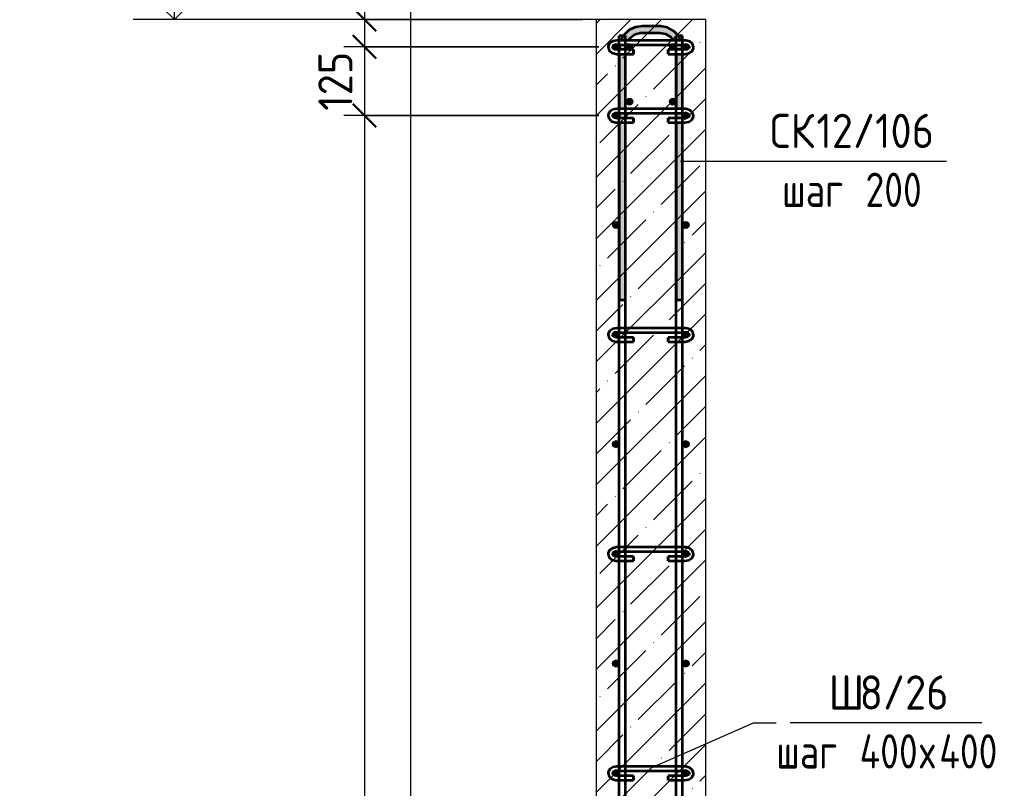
# Model space of a CAD drawing. Header units: millimetres. Extents: x -420 to 46222, y -4716 to 36443.
# Drawn here: x 38742 to 40523, y 12 to 1415 of the extents above; entities that cross this region are included whole.
import ezdxf

# ---------------------------------------------------------------- set-up
doc = ezdxf.new("R2010")
doc.units = ezdxf.units.MM
for name, color, linetype, lineweight in [('AA_Dim', 7, 'Continuous', 9), ('AA_Dim-25', 7, 'Continuous', 9), ('AA_Oformlenie', 7, 'Continuous', 9), ('AA_Vinoska', 7, 'Continuous', 9), ('AA_Visotnaya otmetka', 7, 'Continuous', 9), ('AF_Stena', 7, 'Continuous', 20), ('AF_Stena_Опалубка', 253, 'Continuous', 20), ('Gen_Text', 7, 'Continuous', 9), ('KR_Armatura', 7, 'Continuous', 20), ('KR_Armatura_Tonkie', 7, 'Continuous', 20)]:
    doc.layers.add(name, color=color, linetype=linetype, lineweight=lineweight)
doc.styles.add('ISOCPEUR_6', font='isocpeur.ttf', dxfattribs={"width": 0.9, "height": 62.5})
doc.styles.add('ISOCPEUR_7', font='isocpeur.ttf', dxfattribs={"width": 0.85, "height": 62.5})
doc.styles.add('ISOCPEUR_8', font='isocpeur.ttf', dxfattribs={"width": 0.8, "height": 62.5})
doc.dimstyles.new('00_Точн_3_знака__прозр__2', dxfattribs={"dimscale": 304.8, "dimtxt": 62.248823, "dimasz": 0.139436, "dimexe": 0.123031, "dimexo": 0.082021, "dimgap": 0.008202, "dimtad": 1, "dimdec": 3, "dimrnd": 0.001, "dimdsep": 46, "dimtxsty": 'ISOCPEUR_6', "dimblk1": 'OBLIQUE', "dimblk2": 'OBLIQUE', "dimsah": 1, "dimcen": 0.09, "dimdle": 0.123031, "dimazin": 0, "dimtfac": 1, "dimtdec": 4, "dimtix": 1, "dimtmove": 1, "dimatfit": 3, "dimfxl": 1, "dimtvp": 1, "dimtolj": 1, "dimtzin": 0, "dimlwd": 18, "dimlwe": 18, "dimarcsym": 2})
doc.dimstyles.new('00_Точн_3_знака__прозр__3', dxfattribs={"dimscale": 304.8, "dimtxt": 62.248823, "dimasz": 0.139436, "dimexe": 0.123031, "dimexo": 0.082021, "dimgap": 0.008202, "dimtad": 1, "dimdec": 3, "dimrnd": 0.001, "dimdsep": 46, "dimtxsty": 'ISOCPEUR_6', "dimblk1": 'OBLIQUE', "dimblk2": 'OBLIQUE', "dimsah": 1, "dimcen": 0.09, "dimdle": 0.123031, "dimazin": 0, "dimtfac": 1, "dimtdec": 4, "dimtix": 1, "dimtmove": 0, "dimatfit": 3, "dimfxl": 1, "dimtvp": 1, "dimtolj": 1, "dimtzin": 0, "dimlwd": 18, "dimlwe": 18, "dimarcsym": 2})

# ---------------------------------------------------------------- blocks, each defined once
blk = doc.blocks.new('261_Шпилька массив _НесАрм_РабПлоск_ - 8 А240-4183291-2-2 Армирование')
at = {"layer": 'KR_Armatura_Tonkie', "lineweight": 35}
for p, q in [((1902.8, 1377), (1898.8, 1377)), ((1914.8, 1377), (1902.8, 1377)), ((2006.8, 1377), (1914.8, 1377)), ((2018.8, 1377), (2006.8, 1377)), ((2022.8, 1377), (2018.8, 1377)), ((1898.8, 1369), (1902.8, 1369)), ((1902.8, 1360), (1898.8, 1360)), ((1902.8, 1369), (1914.8, 1369)), ((1914.8, 1360), (1902.8, 1360)), ((1914.8, 1369), (2006.8, 1369)), ((1929.1, 1360), (1914.8, 1360)), ((1929.1, 1360), (1929.1, 1353.2)), ((1929.1, 1358.8), (1929.1, 1359.9)), ((1929.1, 1358), (1929.1, 1358.8)), ((1929.1, 1352.2), (1929.1, 1357.8)), ((2006.8, 1360), (1992.5, 1360)), ((1992.5, 1353.2), (1992.5, 1360)), ((1992.5, 1359.9), (1992.5, 1358.8)), ((1992.5, 1358.8), (1992.5, 1358)), ((1992.5, 1357.8), (1992.5, 1352.2)), ((2006.8, 1369), (2018.8, 1369)), ((2018.8, 1360), (2006.8, 1360)), ((2018.8, 1369), (2022.8, 1369)), ((2022.8, 1360), (2018.8, 1360)), ((1898.8, 1352), (1902.8, 1352)), ((1902.8, 1352), (1914.8, 1352)), ((1914.8, 1352), (1929.1, 1352)), ((1929.1, 1353.2), (1929.1, 1352)), ((1992.5, 1352), (1992.5, 1353.2)), ((1992.5, 1352), (2006.8, 1352)), ((2006.8, 1352), (2018.8, 1352)), ((2018.8, 1352), (2022.8, 1352)), ((1885.6, 1246.6), (1882.9, 1241.1)), ((1891.2, 1250.5), (1885.6, 1246.6)), ((1898.8, 1252), (1891.2, 1250.5)), ((1902.8, 1252), (1898.8, 1252)), ((1914.8, 1252), (1902.8, 1252)), ((2006.8, 1252), (1914.8, 1252)), ((2018.8, 1252), (2006.8, 1252)), ((2022.8, 1252), (2018.8, 1252)), ((2024.7, 1251.9), (2022.8, 1252)), ((2032, 1249.8), (2024.7, 1251.9)), ((2037, 1245.4), (2032, 1249.8)), ((1882.9, 1241.1), (1882.8, 1239.5)), ((1882.8, 1239.5), (1884.7, 1233.6)), ((1884.7, 1233.6), (1889.7, 1229.2)), ((1889.7, 1229.2), (1897, 1227.1)), ((1890.8, 1239.5), (1891.8, 1241.5)), ((1891.2, 1238.3), (1890.8, 1239.5)), ((1893.8, 1236.1), (1891.2, 1238.3)), ((1891.8, 1241.5), (1895.5, 1243.6)), ((1898.8, 1235), (1893.8, 1236.1)), ((1895.5, 1243.6), (1898.8, 1244)), ((1898.8, 1244), (1902.8, 1244)), ((1902.8, 1235), (1898.8, 1235)), ((1902.8, 1244), (1914.8, 1244)), ((1914.8, 1235), (1902.8, 1235)), ((1914.8, 1244), (2006.8, 1244)), ((1929.1, 1235), (1914.8, 1235)), ((1929.1, 1235), (1929.1, 1234.9)), ((1929.1, 1234.9), (1929.1, 1234.5)), ((1929.1, 1234.5), (1929.1, 1233.8)), ((1929.1, 1233.8), (1929.1, 1234.5)), ((1929.1, 1233.8), (1929.1, 1233)), ((1929.1, 1232.1), (1929.1, 1233.8)), ((1929.1, 1233), (1929.1, 1232.1)), ((1929.1, 1232.1), (1929.1, 1231)), ((1929.1, 1231), (1929.1, 1232.1)), ((1929.1, 1231), (1929.1, 1230)), ((1929.1, 1230), (1929.1, 1231)), ((1929.1, 1230), (1929.1, 1229)), ((1929.1, 1229), (1929.1, 1230)), ((1929.1, 1229), (1929.1, 1228.2)), ((1929.1, 1228.2), (1929.1, 1229)), ((2006.8, 1235), (1992.5, 1235)), ((1992.5, 1234.9), (1992.5, 1235)), ((1992.5, 1234.5), (1992.5, 1234.9)), ((1992.5, 1234.5), (1992.5, 1233.8)), ((1992.5, 1233.8), (1992.5, 1234.5)), ((1992.5, 1233.8), (1992.5, 1233)), ((1992.5, 1233), (1992.5, 1233.8)), ((1992.5, 1233), (1992.5, 1232.1)), ((1992.5, 1232.1), (1992.5, 1233)), ((1992.5, 1232.1), (1992.5, 1231)), ((1992.5, 1231), (1992.5, 1232.1)), ((1992.5, 1231), (1992.5, 1230)), ((1992.5, 1230), (1992.5, 1231)), ((1992.5, 1230), (1992.5, 1229)), ((1992.5, 1229), (1992.5, 1230)), ((1992.5, 1229), (1992.5, 1228.2)), ((1992.5, 1228.2), (1992.5, 1229)), ((2006.8, 1244), (2018.8, 1244)), ((2018.8, 1235), (2006.8, 1235)), ((2018.8, 1244), (2022.8, 1244)), ((2022.8, 1235), (2018.8, 1235)), ((2026.1, 1235.5), (2022.8, 1235)), ((2029.9, 1237.5), (2026.1, 1235.5)), ((2030.8, 1239.5), (2029.9, 1237.5)), ((2030.5, 1240.7), (2030.8, 1239.5)), ((2036, 1232.4), (2038.7, 1237.9)), ((2038.8, 1239.5), (2037, 1245.4)), ((2038.7, 1237.9), (2038.8, 1239.5)), ((1897, 1227.1), (1898.8, 1227)), ((1898.8, 1227), (1902.8, 1227)), ((1902.8, 1227), (1914.8, 1227)), ((1914.8, 1227), (1929.1, 1227)), ((1929.1, 1227.6), (1929.1, 1228.2)), ((1929.1, 1228.2), (1929.1, 1227.6)), ((1929.1, 1227.2), (1929.1, 1227.6)), ((1929.1, 1227.6), (1929.1, 1227.2)), ((1929.1, 1227.2), (1929.1, 1227)), ((1992.5, 1227.6), (1992.5, 1228.2)), ((1992.5, 1228.2), (1992.5, 1227.6)), ((1992.5, 1227.2), (1992.5, 1227.6)), ((1992.5, 1227.6), (1992.5, 1227.2)), ((1992.5, 1227), (1992.5, 1227.2)), ((1992.5, 1227), (2006.8, 1227)), ((2006.8, 1227), (2018.8, 1227)), ((2018.8, 1227), (2022.8, 1227)), ((1902.8, 852), (1898.8, 852)), ((1898.8, 844), (1902.8, 844)), ((1914.8, 852), (1902.8, 852)), ((1902.8, 844), (1914.8, 844)), ((2006.8, 852), (1914.8, 852)), ((1914.8, 844), (2006.8, 844)), ((2018.8, 852), (2006.8, 852)), ((2006.8, 844), (2018.8, 844)), ((2022.8, 852), (2018.8, 852)), ((2018.8, 844), (2022.8, 844)), ((1902.8, 835), (1898.8, 835)), ((1898.8, 827), (1902.8, 827)), ((1914.8, 835), (1902.8, 835)), ((1902.8, 827), (1914.8, 827)), ((1929.1, 835), (1914.8, 835)), ((1914.8, 827), (1929.1, 827)), ((1929.1, 835), (1929.1, 828.2)), ((1929.1, 833.8), (1929.1, 834.9)), ((1929.1, 827.2), (1929.1, 833.8)), ((1929.1, 828.2), (1929.1, 827)), ((2006.8, 835), (1992.5, 835)), ((1992.5, 828.2), (1992.5, 835)), ((1992.5, 834.9), (1992.5, 833.8)), ((1992.5, 833.8), (1992.5, 827.2)), ((1992.5, 827), (1992.5, 828.2)), ((1992.5, 827), (2006.8, 827)), ((2018.8, 835), (2006.8, 835)), ((2006.8, 827), (2018.8, 827)), ((2022.8, 835), (2018.8, 835)), ((2018.8, 827), (2022.8, 827)), ((1902.8, 452), (1898.8, 452)), ((1914.8, 452), (1902.8, 452)), ((2006.8, 452), (1914.8, 452)), ((2018.8, 452), (2006.8, 452)), ((2022.8, 452), (2018.8, 452)), ((1898.8, 444), (1902.8, 444)), ((1902.8, 435), (1898.8, 435)), ((1902.8, 444), (1914.8, 444)), ((1914.8, 435), (1902.8, 435)), ((1914.8, 444), (2006.8, 444)), ((1929.1, 435), (1914.8, 435)), ((1929.1, 435), (1929.1, 428.2)), ((1929.1, 433.8), (1929.1, 434.9)), ((1929.1, 427.2), (1929.1, 433.8)), ((1929.1, 428.2), (1929.1, 427)), ((2006.8, 435), (1992.5, 435)), ((1992.5, 428.2), (1992.5, 435)), ((1992.5, 434.9), (1992.5, 433.8)), ((1992.5, 433.8), (1992.5, 427.2)), ((1992.5, 427), (1992.5, 428.2)), ((2006.8, 444), (2018.8, 444)), ((2018.8, 435), (2006.8, 435)), ((2018.8, 444), (2022.8, 444)), ((2022.8, 435), (2018.8, 435)), ((1898.8, 427), (1902.8, 427)), ((1902.8, 427), (1914.8, 427)), ((1914.8, 427), (1929.1, 427)), ((1992.5, 427), (2006.8, 427)), ((2006.8, 427), (2018.8, 427)), ((2018.8, 427), (2022.8, 427)), ((1902.8, 52), (1898.8, 52)), ((1898.8, 44), (1902.8, 44)), ((1914.8, 52), (1902.8, 52)), ((1902.8, 44), (1914.8, 44)), ((2006.8, 52), (1914.8, 52)), ((1914.8, 44), (2006.8, 44)), ((2018.8, 52), (2006.8, 52)), ((2006.8, 44), (2018.8, 44)), ((2022.8, 52), (2018.8, 52)), ((2018.8, 44), (2022.8, 44)), ((1902.8, 35), (1898.8, 35)), ((1898.8, 27), (1902.8, 27)), ((1914.8, 35), (1902.8, 35)), ((1902.8, 27), (1914.8, 27)), ((1929.1, 35), (1914.8, 35)), ((1914.8, 27), (1929.1, 27)), ((1929.1, 35), (1929.1, 28.2)), ((1929.1, 33.8), (1929.1, 34.9)), ((1929.1, 27.2), (1929.1, 33.8)), ((1929.1, 28.2), (1929.1, 27)), ((2006.8, 35), (1992.5, 35)), ((1992.5, 28.2), (1992.5, 35)), ((1992.5, 34.9), (1992.5, 33.8)), ((1992.5, 33.8), (1992.5, 27.2)), ((1992.5, 27), (1992.5, 28.2)), ((1992.5, 27), (2006.8, 27)), ((2018.8, 35), (2006.8, 35)), ((2006.8, 27), (2018.8, 27)), ((2022.8, 35), (2018.8, 35)), ((2018.8, 27), (2022.8, 27))]:
    blk.add_line(p, q, dxfattribs=at)
at = {"layer": 'KR_Armatura_Tonkie', "lineweight": 35, "flags": 128}
for points in [[(1898.8, 1377), (1891.2, 1375.5), (1885.6, 1371.6), (1882.9, 1366.1), (1882.8, 1364.5)], [(2038.8, 1364.5), (2037, 1370.4), (2032, 1374.8), (2024.7, 1376.9), (2022.8, 1377)], [(1882.8, 1364.5), (1884.7, 1358.6), (1889.7, 1354.2), (1897, 1352.1), (1898.8, 1352)], [(1890.8, 1364.5), (1891.8, 1366.5), (1895.5, 1368.6), (1898.8, 1369)], [(1898.8, 1360), (1893.8, 1361.1), (1891.2, 1363.3), (1890.8, 1364.5)], [(2022.8, 1369), (2027.8, 1367.9), (2030.5, 1365.7), (2030.8, 1364.5)], [(2022.8, 1352), (2030.4, 1353.5), (2036, 1357.4), (2038.7, 1362.9), (2038.8, 1364.5)], [(2030.8, 1364.5), (2029.9, 1362.5), (2026.1, 1360.5), (2022.8, 1360)], [(2022.8, 1244), (2027.8, 1242.9), (2030.5, 1240.7)], [(2022.8, 1227), (2030.4, 1228.5), (2036, 1232.4)], [(1898.8, 852), (1891.2, 850.5), (1885.6, 846.6), (1882.9, 841.1), (1882.8, 839.5)], [(1882.8, 839.5), (1884.7, 833.6), (1889.7, 829.2), (1897, 827.1), (1898.8, 827)], [(1890.8, 839.5), (1891.8, 841.5), (1895.5, 843.6), (1898.8, 844)], [(1898.8, 835), (1893.8, 836.1), (1891.2, 838.3), (1890.8, 839.5)], [(2038.8, 839.5), (2037, 845.4), (2032, 849.8), (2024.7, 851.9), (2022.8, 852)], [(2022.8, 844), (2027.8, 842.9), (2030.5, 840.7), (2030.8, 839.5)], [(2022.8, 827), (2030.4, 828.5), (2036, 832.4), (2038.7, 837.9), (2038.8, 839.5)], [(2030.8, 839.5), (2029.9, 837.5), (2026.1, 835.5), (2022.8, 835)], [(1898.8, 452), (1891.2, 450.5), (1885.6, 446.6), (1882.9, 441.1), (1882.8, 439.5)], [(2038.8, 439.5), (2037, 445.4), (2032, 449.8), (2024.7, 451.9), (2022.8, 452)], [(1882.8, 439.5), (1884.7, 433.6), (1889.7, 429.2), (1897, 427.1), (1898.8, 427)], [(1890.8, 439.5), (1891.8, 441.5), (1895.5, 443.6), (1898.8, 444)], [(1898.8, 435), (1893.8, 436.1), (1891.2, 438.3), (1890.8, 439.5)], [(2022.8, 444), (2027.8, 442.9), (2030.5, 440.7), (2030.8, 439.5)], [(2022.8, 427), (2030.4, 428.5), (2036, 432.4), (2038.7, 437.9), (2038.8, 439.5)], [(2030.8, 439.5), (2029.9, 437.5), (2026.1, 435.5), (2022.8, 435)], [(1898.8, 52), (1891.2, 50.5), (1885.6, 46.6), (1882.9, 41.1), (1882.8, 39.5)], [(1882.8, 39.5), (1884.7, 33.6), (1889.7, 29.2), (1897, 27.1), (1898.8, 27)], [(1890.8, 39.5), (1891.8, 41.5), (1895.5, 43.6), (1898.8, 44)], [(1898.8, 35), (1893.8, 36.1), (1891.2, 38.3), (1890.8, 39.5)], [(2038.8, 39.5), (2037, 45.4), (2032, 49.8), (2024.7, 51.9), (2022.8, 52)], [(2022.8, 44), (2027.8, 42.9), (2030.5, 40.7), (2030.8, 39.5)], [(2022.8, 27), (2030.4, 28.5), (2036, 32.4), (2038.7, 37.9), (2038.8, 39.5)], [(2030.8, 39.5), (2029.9, 37.5), (2026.1, 35.5), (2022.8, 35)]]:
    blk.add_lwpolyline(points, dxfattribs=at)
blk = doc.blocks.new('350_Стержень П торец СК-СГ _НесАрм_РабПлоск_ - 350_Стержень П торец СК-СГ _НесАрм_РабПлоск_-4140246-2-2 Армирование')
at = {"layer": 'KR_Armatura_Tonkie', "lineweight": 35}
h = blk.add_hatch(color=256, dxfattribs=at)
h.paths.add_polyline_path([(1907.9, 1361), (1914.4, 1361), (1914.8, 1369), (1904.6, 1369), (1903.3, 1361), (1907.3, 1361)])
h.paths.add_polyline_path([(1917.2, 1377), (1918.5, 1377), (1921.8, 1381.5), (1924.7, 1384.5), (1928.6, 1387.2), (1937.2, 1390.9), (1944.8, 1391.4), (1944.8, 1402.6), (1936, 1401.1), (1933.3, 1400.3), (1927.5, 1397.9), (1922.7, 1395.4), (1917.7, 1391.5), (1913.8, 1388), (1910.5, 1383.6), (1907.4, 1377), (1915.4, 1377)])
blk.add_hatch(color=256, dxfattribs=at).paths.add_polyline_path([(1973.7, 1391.4), (1976.8, 1391.4), (1976.8, 1402.6), (1944.8, 1402.6), (1944.8, 1391.4), (1969.9, 1391.4)])
h = blk.add_hatch(color=256, dxfattribs=at)
h.paths.add_polyline_path([(2007.6, 1361), (2018.4, 1361), (2016.8, 1369), (2006.7, 1368.7), (2007.2, 1361)])
h.paths.add_polyline_path([(2011, 1377), (2014.3, 1377), (2013.7, 1378.3), (2011.2, 1383.2), (2007, 1388.5), (2003.8, 1392), (1999.5, 1395.3), (1990.6, 1399.4), (1985.6, 1401.1), (1976.8, 1402.5), (1976.8, 1391.4), (1984.1, 1391), (1987, 1390.2), (1991.2, 1388.5), (1997.3, 1384), (2000.3, 1381.2), (2002.7, 1378.1), (2003.2, 1377), (2007.1, 1377)])
h = blk.add_hatch(color=256, dxfattribs=at)
h.paths.add_polyline_path([(1908.8, 903), (1914.4, 903), (1914.4, 1227), (1903.2, 1227), (1903.2, 903), (1907.3, 903)])
h.paths.add_polyline_path([(1907.3, 1235), (1914.4, 1235), (1914.3, 1244), (1903.2, 1244), (1903.5, 1235), (1906.9, 1235)])
h.paths.add_polyline_path([(1910.4, 1252), (1914.4, 1252), (1914.4, 1352), (1903.2, 1352), (1903.5, 1252), (1910, 1252)])
h.paths.add_polyline_path([(1907.3, 1360), (1914.4, 1360), (1914.4, 1361), (1903.2, 1361), (1903.2, 1360), (1907.3, 1360)])
h = blk.add_hatch(color=256, dxfattribs=at)
h.paths.add_polyline_path([(2012.8, 903), (2018.4, 903), (2018.3, 1227), (2007.2, 1227), (2007.2, 903), (2011.3, 903)])
h.paths.add_polyline_path([(2010.9, 1235), (2018.4, 1235), (2018.3, 1244), (2007.2, 1244), (2007.5, 1235), (2009.8, 1235)])
h.paths.add_polyline_path([(2011.3, 1252), (2018.4, 1252), (2018.4, 1352), (2007.2, 1352), (2007.5, 1252), (2011.3, 1252)])
h.paths.add_polyline_path([(2008.7, 1360), (2018.4, 1360), (2018.4, 1361), (2007.2, 1361), (2007.5, 1360), (2008.6, 1360)])
for p, q in [((1976.8, 1403), (1944.8, 1403)), ((1944.8, 1391), (1976.8, 1391)), ((1910.6, 1385), (1906.3, 1377)), ((2015.2, 1377), (2011.3, 1385)), ((1902.8, 1361), (1902.8, 1360)), ((1914.8, 1361), (1916.3, 1369)), ((1914.8, 1360), (1914.8, 1361)), ((2006.8, 1361), (2006.8, 1360)), ((2018.8, 1361), (2017.6, 1369)), ((2018.8, 1360), (2018.8, 1361)), ((1902.8, 1352), (1902.8, 1252)), ((1914.8, 1252), (1914.8, 1352)), ((2006.8, 1352), (2006.8, 1252)), ((2018.8, 1252), (2018.8, 1352)), ((1902.8, 1244), (1902.8, 1235)), ((1914.8, 1235), (1914.8, 1244)), ((2006.8, 1244), (2006.8, 1235)), ((2018.8, 1235), (2018.8, 1244)), ((1902.8, 1227), (1902.8, 903)), ((1914.8, 903), (1914.8, 1227)), ((2006.8, 1227), (2006.8, 903)), ((2018.8, 903), (2018.8, 1227)), ((1911.8, 903), (1903.2, 903)), ((1914, 903), (1911.8, 903)), ((1914.5, 903), (1914, 903)), ((2018.5, 903), (2007.2, 903))]:
    blk.add_line(p, q, dxfattribs=at)
at = {"layer": 'KR_Armatura_Tonkie', "lineweight": 35, "flags": 128}
for points in [[(1944.8, 1403), (1932.1, 1401), (1920.6, 1395.3), (1911.4, 1386.4), (1910.6, 1385)], [(1920, 1377), (1922.4, 1380.9), (1930.9, 1387.6), (1941.3, 1390.8), (1944.8, 1391)], [(2011.3, 1385), (2011.2, 1385.2), (2002.2, 1394.4), (1991, 1400.5), (1978.4, 1403), (1976.8, 1403)], [(1976.8, 1391), (1987.5, 1389), (1996.7, 1383.4), (2001.8, 1377)], [(1904.1, 1369), (1902.9, 1362.5), (1902.8, 1361)], [(2005.2, 1369), (2006.6, 1364.5), (2006.8, 1361)]]:
    blk.add_lwpolyline(points, dxfattribs=at)
blk = doc.blocks.new('011_Прямоугольник обрыва _ЭлУзла_ - 011_Прямоугольник обрыва _ЭлУзла_-4189075-2-2 Армирование')
at = {"layer": 'AA_Oformlenie'}
blk.add_line((1523.1, -1384.8), (1523.1, 2288.2), dxfattribs=at)
blk = doc.blocks.new('DIMBLOCK90-2-2 Армирование')
at = {"layer": 'AA_Dim-25', "lineweight": 30}
for p, q in [((39371.3, 3345), (39350.1, 3366.2)), ((39371.3, 3345), (39392.6, 3323.7)), ((39371.3, 1415), (39350.1, 1436.2)), ((39371.3, 1415), (39392.6, 1393.7))]:
    blk.add_line(p, q, dxfattribs=at)
at = {"layer": 'AA_Dim-25', "lineweight": 18}
for p, q in [((39769, 3345), (39333.8, 3345)), ((39371.3, 3345), (39371.3, 1415)), ((39371.3, 3345), (39769, 3345)), ((39769, 1415), (39333.8, 1415)), ((39371.3, 1415), (39769, 1415))]:
    blk.add_line(p, q, dxfattribs=at)
at = {"layer": 'AA_Dim-25', "color": 0, "lineweight": 18, "insert": (39287.2, 2306.4), "char_height": 62.5, "width": 176.691, "attachment_point": 1, "rotation": 90, "line_spacing_factor": 1.149209, "style": 'ISOCPEUR_6'}
blk.add_mtext('1930', dxfattribs=at)
blk = doc.blocks.new('_Oblique')
at = {"color": 0, "linetype": 'ByBlock', "lineweight": -2}
blk.add_line((-0.5, -0.5), (0.5, 0.5), dxfattribs=at)
blk = doc.blocks.new('DIMBLOCK91-2-2 Армирование')
at = {"layer": 'AA_Dim-25', "lineweight": 18}
for p, q in [((39371.3, 1540.4), (39371.3, 1436.4)), ((39371.3, 1436.4), (39371.3, 1390)), ((39769, 1415), (39333.8, 1415)), ((39371.3, 1415), (39371.3, 1365)), ((39371.3, 1415), (39769, 1415)), ((39799, 1365), (39333.8, 1365)), ((39371.3, 1365), (39799, 1365))]:
    blk.add_line(p, q, dxfattribs=at)
at = {"layer": 'AA_Dim-25', "lineweight": 30}
for p, q in [((39371.3, 1415), (39350.1, 1436.2)), ((39371.3, 1415), (39392.6, 1393.7)), ((39371.3, 1365), (39350.1, 1386.2)), ((39371.3, 1365), (39392.6, 1343.7))]:
    blk.add_line(p, q, dxfattribs=at)
at = {"layer": 'AA_Dim-25', "color": 0, "lineweight": 18, "insert": (39287.2, 1461.4), "char_height": 62.5, "width": 94.81, "attachment_point": 1, "rotation": 90, "line_spacing_factor": 1.149209, "style": 'ISOCPEUR_6'}
blk.add_mtext('50', dxfattribs=at)
blk = doc.blocks.new('DIMBLOCK92-2-2 Армирование')
at = {"layer": 'AA_Dim-25', "lineweight": 30}
for p, q in [((39371.3, 1365), (39350.1, 1386.2)), ((39371.3, 1365), (39392.6, 1343.7)), ((39371.3, 1240), (39350.1, 1261.3)), ((39371.3, 1240), (39392.6, 1218.8))]:
    blk.add_line(p, q, dxfattribs=at)
at = {"layer": 'AA_Dim-25', "lineweight": 18}
for p, q in [((39799, 1365), (39333.8, 1365)), ((39371.3, 1365), (39371.3, 1240)), ((39371.3, 1365), (39799, 1365)), ((39799, 1240), (39333.8, 1240)), ((39371.3, 1240), (39799, 1240))]:
    blk.add_line(p, q, dxfattribs=at)
at = {"layer": 'AA_Dim-25', "color": 0, "lineweight": 18, "insert": (39287.2, 1248.6), "char_height": 62.5, "width": 129.286, "attachment_point": 1, "rotation": 90, "line_spacing_factor": 1.149209, "style": 'ISOCPEUR_6'}
blk.add_mtext('125', dxfattribs=at)
blk = doc.blocks.new('DIMBLOCK93-2-2 Армирование')
at = {"layer": 'AA_Dim-25', "lineweight": 30}
for p, q in [((39371.3, 1240), (39350.1, 1261.3)), ((39371.3, 1240), (39392.6, 1218.8)), ((39371.3, -2760), (39350.1, -2738.8)), ((39371.3, -2760), (39392.6, -2781.2))]:
    blk.add_line(p, q, dxfattribs=at)
at = {"layer": 'AA_Dim-25', "lineweight": 18}
for p, q in [((39799, 1240), (39333.8, 1240)), ((39371.3, 1240), (39371.3, -2760)), ((39371.3, 1240), (39799, 1240)), ((39799, -2760), (39333.8, -2760)), ((39371.3, -2760), (39799, -2760))]:
    blk.add_line(p, q, dxfattribs=at)
at = {"layer": 'AA_Dim-25', "color": 0, "lineweight": 18, "insert": (39287.2, -980.3), "char_height": 62.5, "width": 528.636, "attachment_point": 1, "rotation": 90, "line_spacing_factor": 1.149209, "style": 'ISOCPEUR_6'}
blk.add_mtext('200х20=4000', dxfattribs=at)
blk = doc.blocks.new('Высотные отметки - Стрелка вверх-400292-2-2 Армирование')
at = {"layer": 'AA_Vinoska'}
for p, q in [((1096.9, -2685), (814.4, -2685)), ((1096.9, -2810), (1096.9, -2685)), ((1096.9, -2810), (1043.8, -2757)), ((1096.9, -2810), (1149.9, -2757)), ((1171.9, -2810), (1021.9, -2810))]:
    blk.add_line(p, q, dxfattribs=at)
blk = doc.blocks.new('042_М_Арматуры - Диам длина поз _ Комментарий-3662934-2-2 Армирование')
at = {"layer": 'AA_Vinoska'}
blk.add_line((2608.7, -2641.8), (2958.7, -2641.8), dxfattribs=at)

msp = doc.modelspace()

# ---------------------------------------------------------------- hatches: boundary and pattern name
at = {"layer": 'AF_Stena', "lineweight": 9}
h = msp.add_hatch(dxfattribs=at)
h.set_pattern_fill('FP_13', color=256, style=0, pattern_type=2)
h.set_pattern_definition([(45, (42073.945, 825), (-56.1266, 56.1266), []), (45, (42130.07, 825), (-56.1266, 56.1266), [99.219, -19.844, 0.8382, -19.006])])
h.paths.add_polyline_path([(39794.0101, -2810), (39994.0101, -2810), (39994.0101, 1415), (39794.0101, 1415), (39794.0101, -2763.0341)])
h.paths.add_polyline_path([(39901.0101, 3345), (39994.0101, 3345), (39994.0101, 3580), (39964.0101, 3580), (39964.0101, 3417), (39962.5789, 3406.1296), (39958.2195, 3395.7868), (39950.9878, 3386.7485), (39943.0101, 3380.6269), (39932.8805, 3376.4311), (39922.0101, 3375), (39866.0101, 3375), (39855.1397, 3376.4311), (39844.7969, 3380.7905), (39836.3116, 3387.3015), (39829.637, 3396), (39825.4412, 3406.1296), (39824.0101, 3417), (39824.0101, 3580), (39794.0101, 3580), (39794.0101, 3345), (39900.7969, 3345)])
h.paths.add_polyline_path([(39922.0101, 3387), (39929.7746, 3388.0222), (39937.0101, 3391.0192), (39943.3869, 3396), (39947.9908, 3402), (39950.9878, 3409.2354), (39952.0101, 3417), (39950.9878, 3424.7645), (39947.9908, 3432), (39943.0101, 3438.4264), (39906.0577, 3475.3787), (39914.543, 3483.864), (39952.0101, 3446.6984), (39952.0101, 3580), (39836.0101, 3580), (39836.0101, 3417), (39837.0323, 3409.2354), (39840.0293, 3402), (39845.0101, 3395.6232), (39851.0101, 3391.0192), (39858.2455, 3388.0222), (39866.0101, 3387), (39892.7045, 3387), (39892.3116, 3387.3015), (39855.146, 3424.467), (39863.6313, 3432.9523), (39901.0101, 3395.6232), (39907.0101, 3391.0192), (39914.2455, 3388.0222)])
at = {"layer": 'KR_Armatura'}
h = msp.add_hatch(color=256, dxfattribs=at)
edge = h.paths.add_edge_path()
edge.add_arc((39830.0101, 1365), 6, 0, 360)
for points in [[(39827.0101, 1359.8038), (39833.0101, 1359.8038), (39836.0101, 1365), (39833.0101, 1370.1961), (39827.0101, 1370.1961), (39824.0101, 1365)], [(39851.0101, 1359.8038), (39857.0101, 1359.8038), (39860.0101, 1365), (39857.0101, 1370.1961), (39851.0101, 1370.1961), (39848.0101, 1365)], [(39931.0101, 1359.8038), (39937.0101, 1359.8038), (39940.0101, 1365), (39937.0101, 1370.1961), (39931.0101, 1370.1961), (39928.0101, 1365)], [(39955.0101, 1359.8038), (39961.0101, 1359.8038), (39964.0101, 1365), (39961.0101, 1370.1961), (39955.0101, 1370.1961), (39952.0101, 1365)], [(39852.0101, 1259.8038), (39858.0101, 1259.8038), (39861.0101, 1265), (39858.0101, 1270.1961), (39852.0101, 1270.1961), (39849.0101, 1265)], [(39937.0101, 1259.8038), (39940.0101, 1265), (39937.0101, 1270.1961), (39931.0101, 1270.1961), (39928.0101, 1265), (39931.0101, 1259.8038)], [(39830.0101, 1234), (39835.2062, 1237), (39835.2062, 1243), (39830.0101, 1246), (39824.8139, 1243), (39824.8139, 1237), (39828.7108, 1234.7501)], [(39958.0101, 1234), (39963.2062, 1237), (39963.2062, 1243), (39958.0101, 1246), (39952.8139, 1243), (39952.8139, 1237), (39956.7108, 1234.7501)], [(39830.0101, 1034), (39835.2062, 1037), (39835.2062, 1043), (39830.0101, 1046), (39824.8139, 1043), (39824.8139, 1037)], [(39958.0101, 1034), (39963.2062, 1037), (39963.2062, 1043), (39958.0101, 1046), (39952.8139, 1043), (39952.8139, 1037)], [(39830.0101, 834), (39835.2062, 837), (39835.2062, 843), (39830.0101, 846), (39824.8139, 843), (39824.8139, 837), (39828.327, 834.9717)], [(39958.0101, 834), (39963.2062, 837), (39963.2062, 843), (39958.0101, 846), (39952.8139, 843), (39952.8139, 837), (39956.327, 834.9717)], [(39830.0101, 634), (39835.2062, 637), (39835.2062, 643), (39830.0101, 646), (39824.8139, 643), (39824.8139, 637)], [(39958.0101, 634), (39963.2062, 637), (39963.2062, 643), (39958.0101, 646), (39952.8139, 643), (39952.8139, 637)], [(39830.0101, 434), (39835.2062, 437), (39835.2062, 443), (39830.0101, 446), (39824.8139, 443), (39824.8139, 437), (39827.9432, 435.1933)], [(39958.0101, 434), (39963.2062, 437), (39963.2062, 443), (39958.0101, 446), (39952.8139, 443), (39952.8139, 437), (39955.9432, 435.1933)], [(39830.0101, 234), (39835.2062, 237), (39835.2062, 243), (39830.0101, 246), (39824.8139, 243), (39824.8139, 237)], [(39958.0101, 234), (39963.2062, 237), (39963.2062, 243), (39958.0101, 246), (39952.8139, 243), (39952.8139, 237)], [(39830.0101, 34), (39835.2062, 37), (39835.2062, 43), (39830.0101, 46), (39824.8139, 43), (39824.8139, 37), (39827.5595, 35.4148)], [(39958.0101, 34), (39963.2062, 37), (39963.2062, 43), (39958.0101, 46), (39952.8139, 43), (39952.8139, 37), (39955.5595, 35.4148)]]:
    msp.add_hatch(color=256, dxfattribs=at).paths.add_polyline_path(points)
h = msp.add_hatch(color=256, dxfattribs=at)
edge = h.paths.add_edge_path()
edge.add_arc((39854.0101, 1365), 6, 0, 360)
h = msp.add_hatch(color=256, dxfattribs=at)
edge = h.paths.add_edge_path()
edge.add_arc((39934.0101, 1365), 6, 0, 360)
h = msp.add_hatch(color=256, dxfattribs=at)
edge = h.paths.add_edge_path()
edge.add_arc((39958.0101, 1365), 6, 0, 360)
h = msp.add_hatch(color=256, dxfattribs=at)
edge = h.paths.add_edge_path()
edge.add_arc((39855.0101, 1265), 6, 0, 360)
h = msp.add_hatch(color=256, dxfattribs=at)
edge = h.paths.add_edge_path()
edge.add_arc((39934.0101, 1265), 6, 0, 360)
h = msp.add_hatch(color=256, dxfattribs=at)
edge = h.paths.add_edge_path()
edge.add_arc((39830.0101, 1240), 6, 0, 360)
h = msp.add_hatch(color=256, dxfattribs=at)
edge = h.paths.add_edge_path()
edge.add_arc((39958.0101, 1240), 6, 0, 360)
h = msp.add_hatch(color=256, dxfattribs=at)
edge = h.paths.add_edge_path()
edge.add_arc((39830.0101, 1040), 6, 0, 360)
h = msp.add_hatch(color=256, dxfattribs=at)
edge = h.paths.add_edge_path()
edge.add_arc((39958.0101, 1040), 6, 0, 360)
h = msp.add_hatch(color=256, dxfattribs=at)
edge = h.paths.add_edge_path()
edge.add_arc((39830.0101, 840), 6, 0, 360)
h = msp.add_hatch(color=256, dxfattribs=at)
edge = h.paths.add_edge_path()
edge.add_arc((39958.0101, 840), 6, 0, 360)
h = msp.add_hatch(color=256, dxfattribs=at)
edge = h.paths.add_edge_path()
edge.add_arc((39830.0101, 640), 6, 0, 360)
h = msp.add_hatch(color=256, dxfattribs=at)
edge = h.paths.add_edge_path()
edge.add_arc((39958.0101, 640), 6, 0, 360)
h = msp.add_hatch(color=256, dxfattribs=at)
edge = h.paths.add_edge_path()
edge.add_arc((39830.0101, 440), 6, 0, 360)
h = msp.add_hatch(color=256, dxfattribs=at)
edge = h.paths.add_edge_path()
edge.add_arc((39958.0101, 440), 6, 0, 360)
h = msp.add_hatch(color=256, dxfattribs=at)
edge = h.paths.add_edge_path()
edge.add_arc((39830.0101, 240), 6, 0, 360)
h = msp.add_hatch(color=256, dxfattribs=at)
edge = h.paths.add_edge_path()
edge.add_arc((39958.0101, 240), 6, 0, 360)
h = msp.add_hatch(color=256, dxfattribs=at)
edge = h.paths.add_edge_path()
edge.add_arc((39830.0101, 40), 6, 0, 360)
h = msp.add_hatch(color=256, dxfattribs=at)
edge = h.paths.add_edge_path()
edge.add_arc((39958.0101, 40), 6, 0, 360)

# ---------------------------------------------------------------- linework, layer by layer
at = {"layer": 'AA_Vinoska'}
for p, q in [((39948.3255, 1156.6617), (40083.3464, 1156.6617)), ((39894.5312, 49.6473), (40081.4328, 131.8936)), ((40081.4328, 131.8936), (40122.5559, 131.8936))]:
    msp.add_line(p, q, dxfattribs=at)
at = {"layer": 'AA_Visotnaya otmetka'}
for q in [(39024.7176, 1415), (39912.0954, 1415)]:
    msp.add_line((39912.0954, 1415), q, dxfattribs=at)
at = {"layer": 'AF_Stena_Опалубка'}
for p, q in [((39794.0101, 1415), (39794.0101, -2810)), ((39994.0101, 1415), (39794.0101, 1415)), ((39994.0101, -2810), (39994.0101, 1415))]:
    msp.add_line(p, q, dxfattribs=at)
at = {"layer": 'KR_Armatura'}
for p, q in [((39827.0101, 1370.1961), (39824.0101, 1365)), ((39824.0101, 1365), (39827.0101, 1359.8038)), ((39833.0101, 1370.1961), (39827.0101, 1370.1961)), ((39827.0101, 1359.8038), (39833.0101, 1359.8038)), ((39836.0101, 1365), (39833.0101, 1370.1961)), ((39833.0101, 1359.8038), (39836.0101, 1365)), ((39851.0101, 1370.1961), (39848.0101, 1365)), ((39848.0101, 1365), (39851.0101, 1359.8038)), ((39857.0101, 1370.1961), (39851.0101, 1370.1961)), ((39851.0101, 1359.8038), (39857.0101, 1359.8038)), ((39860.0101, 1365), (39857.0101, 1370.1961)), ((39857.0101, 1359.8038), (39860.0101, 1365)), ((39931.0101, 1370.1961), (39928.0101, 1365)), ((39928.0101, 1365), (39931.0101, 1359.8038)), ((39937.0101, 1370.1961), (39931.0101, 1370.1961)), ((39931.0101, 1359.8038), (39937.0101, 1359.8038)), ((39940.0101, 1365), (39937.0101, 1370.1961)), ((39937.0101, 1359.8038), (39940.0101, 1365)), ((39955.0101, 1370.1961), (39952.0101, 1365)), ((39952.0101, 1365), (39955.0101, 1359.8038)), ((39961.0101, 1370.1961), (39955.0101, 1370.1961)), ((39955.0101, 1359.8038), (39961.0101, 1359.8038)), ((39964.0101, 1365), (39961.0101, 1370.1961)), ((39961.0101, 1359.8038), (39964.0101, 1365)), ((39852.0101, 1270.1961), (39849.0101, 1265)), ((39849.0101, 1265), (39852.0101, 1259.8038)), ((39858.0101, 1270.1961), (39852.0101, 1270.1961)), ((39861.0101, 1265), (39858.0101, 1270.1961)), ((39858.0101, 1259.8038), (39861.0101, 1265)), ((39931.0101, 1270.1961), (39928.0101, 1265)), ((39928.0101, 1265), (39931.0101, 1259.8038)), ((39937.0101, 1270.1961), (39931.0101, 1270.1961)), ((39940.0101, 1265), (39937.0101, 1270.1961)), ((39937.0101, 1259.8038), (39940.0101, 1265)), ((39852.0101, 1259.8038), (39858.0101, 1259.8038)), ((39931.0101, 1259.8038), (39937.0101, 1259.8038)), ((39830.0101, 1246), (39824.8139, 1243)), ((39824.8139, 1243), (39824.8139, 1237)), ((39824.8139, 1237), (39828.7108, 1234.7501)), ((39828.7108, 1234.7501), (39830.0101, 1234)), ((39835.2062, 1243), (39830.0101, 1246)), ((39830.0101, 1234), (39835.2062, 1237)), ((39835.2062, 1237), (39835.2062, 1243)), ((39958.0101, 1246), (39952.8139, 1243)), ((39952.8139, 1243), (39952.8139, 1237)), ((39952.8139, 1237), (39956.7108, 1234.7501)), ((39956.7108, 1234.7501), (39958.0101, 1234)), ((39963.2062, 1243), (39958.0101, 1246)), ((39958.0101, 1234), (39963.2062, 1237)), ((39963.2062, 1237), (39963.2062, 1243)), ((39830.0101, 1046), (39824.8139, 1043)), ((39824.8139, 1043), (39824.8139, 1037)), ((39824.8139, 1037), (39830.0101, 1034)), ((39835.2062, 1043), (39830.0101, 1046)), ((39830.0101, 1034), (39835.2062, 1037)), ((39835.2062, 1037), (39835.2062, 1043)), ((39958.0101, 1046), (39952.8139, 1043)), ((39952.8139, 1043), (39952.8139, 1037)), ((39952.8139, 1037), (39958.0101, 1034)), ((39963.2062, 1043), (39958.0101, 1046)), ((39958.0101, 1034), (39963.2062, 1037)), ((39963.2062, 1037), (39963.2062, 1043)), ((39830.0101, 846), (39824.8139, 843)), ((39824.8139, 843), (39824.8139, 837)), ((39824.8139, 837), (39828.327, 834.9717)), ((39835.2062, 843), (39830.0101, 846)), ((39830.0101, 834), (39835.2062, 837)), ((39835.2062, 837), (39835.2062, 843)), ((39958.0101, 846), (39952.8139, 843)), ((39952.8139, 843), (39952.8139, 837)), ((39952.8139, 837), (39956.327, 834.9717)), ((39963.2062, 843), (39958.0101, 846)), ((39958.0101, 834), (39963.2062, 837)), ((39963.2062, 837), (39963.2062, 843)), ((39828.327, 834.9717), (39830.0101, 834)), ((39956.327, 834.9717), (39958.0101, 834)), ((39830.0101, 646), (39824.8139, 643)), ((39824.8139, 643), (39824.8139, 637)), ((39835.2062, 643), (39830.0101, 646)), ((39835.2062, 637), (39835.2062, 643)), ((39958.0101, 646), (39952.8139, 643)), ((39952.8139, 643), (39952.8139, 637)), ((39963.2062, 643), (39958.0101, 646)), ((39963.2062, 637), (39963.2062, 643)), ((39824.8139, 637), (39830.0101, 634)), ((39830.0101, 634), (39835.2062, 637)), ((39952.8139, 637), (39958.0101, 634)), ((39958.0101, 634), (39963.2062, 637)), ((39830.0101, 446), (39824.8139, 443)), ((39835.2062, 443), (39830.0101, 446)), ((39958.0101, 446), (39952.8139, 443)), ((39963.2062, 443), (39958.0101, 446)), ((39824.8139, 443), (39824.8139, 437)), ((39824.8139, 437), (39827.9432, 435.1933)), ((39827.9432, 435.1933), (39830.0101, 434)), ((39830.0101, 434), (39835.2062, 437)), ((39835.2062, 437), (39835.2062, 443)), ((39952.8139, 443), (39952.8139, 437)), ((39952.8139, 437), (39955.9432, 435.1933)), ((39955.9432, 435.1933), (39958.0101, 434)), ((39958.0101, 434), (39963.2062, 437)), ((39963.2062, 437), (39963.2062, 443)), ((39830.0101, 246), (39824.8139, 243)), ((39824.8139, 243), (39824.8139, 237)), ((39824.8139, 237), (39830.0101, 234)), ((39835.2062, 243), (39830.0101, 246)), ((39830.0101, 234), (39835.2062, 237)), ((39835.2062, 237), (39835.2062, 243)), ((39958.0101, 246), (39952.8139, 243)), ((39952.8139, 243), (39952.8139, 237)), ((39952.8139, 237), (39958.0101, 234)), ((39963.2062, 243), (39958.0101, 246)), ((39958.0101, 234), (39963.2062, 237)), ((39963.2062, 237), (39963.2062, 243)), ((39830.0101, 46), (39824.8139, 43)), ((39824.8139, 43), (39824.8139, 37)), ((39824.8139, 37), (39827.5595, 35.4148)), ((39835.2062, 43), (39830.0101, 46)), ((39830.0101, 34), (39835.2062, 37)), ((39835.2062, 37), (39835.2062, 43)), ((39958.0101, 46), (39952.8139, 43)), ((39952.8139, 43), (39952.8139, 37)), ((39952.8139, 37), (39955.5595, 35.4148)), ((39963.2062, 43), (39958.0101, 46)), ((39958.0101, 34), (39963.2062, 37)), ((39963.2062, 37), (39963.2062, 43)), ((39827.5595, 35.4148), (39830.0101, 34)), ((39955.5595, 35.4148), (39958.0101, 34))]:
    msp.add_line(p, q, dxfattribs=at)
for centre in [(39830.0101, 1365), (39854.0101, 1365), (39934.0101, 1365), (39958.0101, 1365), (39855.0101, 1265), (39934.0101, 1265), (39830.0101, 1240), (39958.0101, 1240), (39830.0101, 1040), (39958.0101, 1040), (39830.0101, 840), (39958.0101, 840), (39830.0101, 640), (39958.0101, 640), (39830.0101, 440), (39958.0101, 440), (39830.0101, 240), (39958.0101, 240), (39830.0101, 40), (39958.0101, 40)]:
    msp.add_circle(centre, 6, dxfattribs=at)
at = {"layer": 'KR_Armatura_Tonkie', "lineweight": 35}
for p, q in [((39848.0101, 1385), (39836.0101, 1385)), ((39836.0101, -2810), (39836.0101, 1385)), ((39848.0101, -2810), (39848.0101, 1385)), ((39952.0101, 1385), (39940.0101, 1385)), ((39940.0101, -2810), (39940.0101, 1385)), ((39952.0101, -2810), (39952.0101, 1385))]:
    msp.add_line(p, q, dxfattribs=at)

# ---------------------------------------------------------------- block references
at = {"layer": 'AA_Oformlenie'}
msp.add_blockref('011_Прямоугольник обрыва _ЭлУзла_ - 011_Прямоугольник обрыва _ЭлУзла_-4189075-2-2 Армирование', (37933.187, 0), dxfattribs=at)
at = {"layer": 'AA_Vinoska'}
for p in [(37474.6737, 3798.4867), (37539.2422, 2773.7186)]:
    msp.add_blockref('042_М_Арматуры - Диам длина поз _ Комментарий-3662934-2-2 Армирование', p, dxfattribs=at)
at = {"layer": 'AA_Visotnaya otmetka'}
msp.add_blockref('Высотные отметки - Стрелка вверх-400292-2-2 Армирование', (37927.8546, 4225), dxfattribs=at)
at = {"layer": 'KR_Armatura_Tonkie', "lineweight": 35}
for name in ['350_Стержень П торец СК-СГ _НесАрм_РабПлоск_ - 350_Стержень П торец СК-СГ _НесАрм_РабПлоск_-4140246-2-2 Армирование', '261_Шпилька массив _НесАрм_РабПлоск_ - 8 А240-4183291-2-2 Армирование']:
    msp.add_blockref(name, (37933.187, 0), dxfattribs=at)

# ---------------------------------------------------------------- texts
at = {"layer": 'AA_Vinoska', "char_height": 62.5, "attachment_point": 1}
for s, insert, width, style in [('СК', (40111.2124, 1243.0143), 102.816422, 'ISOCPEUR_6'), ('12/106', (40196.0445, 1243.0143), 263.354344, 'ISOCPEUR_6'), (' 200', (40253.7728, 1135.538), 166.751, 'ISOCPEUR_8'), ('шаг', (40133.3874, 1135.538), 145.907125, 'ISOCPEUR_8'), ('\\fISOCPEUR|b0|i0|c204|p34|;\\W.9;Ш', (40218.3059, 218.2462), 68.544281, 'ISOCPEUR_6'), ('8/26', (40274.8606, 218.2462), 194.810062, 'ISOCPEUR_6'), (' 400', (40242.9413, 110.7699), 171.561125, 'ISOCPEUR_8'), ('400', (40420.2122, 110.7699), 134.6835, 'ISOCPEUR_8'), ('шаг', (40122.5559, 110.7699), 145.907125, 'ISOCPEUR_8'), ('\\fISOCPEUR|b0|i0|c204|p34|;\\W.8;х', (40384.4934, 110.7699), 43.291125, 'ISOCPEUR_8')]:
    msp.add_mtext(s, dxfattribs=dict(at, insert=insert, width=width, style=style))
at = {"layer": 'Gen_Text', "insert": (40161.6622, 21.066), "char_height": 62.5, "width": 39.182477, "attachment_point": 1, "style": 'ISOCPEUR_7'}
msp.add_mtext('\\fISOCPEUR|b0|i0|c204|p34|;\\W.85; ', dxfattribs=at)

# ---------------------------------------------------------------- dimensions: what is measured, and where the dimension line sits
at = {"layer": 'AA_Dim', "lineweight": 18}
for base, p1, p2, override, picture, middle in [((39371.343, 1415), (39794.0101, 3345), (39794.0101, 1415), {"dimpost": '<>', "dimfxl": 1930}, 'DIMBLOCK90-2-2 Армирование', (39337.593, 2380)), ((39371.343, 1240), (39824.0101, 1365), (39824.0101, 1240), {"dimpost": '<>', "dimfxl": 124.999957}, 'DIMBLOCK92-2-2 Армирование', (39337.593, 1302.5)), ((39371.343, -2760), (39824.0101, 1240), (39824.0101, -2760), {"dimpost": '200х20=<>', "dimfxl": 4000}, 'DIMBLOCK93-2-2 Армирование', (39337.593, -760))]:
    dim = msp.add_linear_dim(base=base, p1=p1, p2=p2, angle=90, dimstyle='00_Точн_3_знака__прозр__3', override=override, dxfattribs=at)
    dim.commit()
    dim.dimension.update_dxf_attribs({"geometry": picture, "text_midpoint": middle})
dim = msp.add_linear_dim(base=(39371.343, 1365), p1=(39794.0101, 1415), p2=(39824.0101, 1365), angle=90, dimstyle='00_Точн_3_знака__прозр__2', override={"dimpost": '<>', "dimfxl": 58.309519}, dxfattribs=at)
dim.commit()
dim.dimension.update_dxf_attribs({"geometry": 'DIMBLOCK91-2-2 Армирование', "text_midpoint": (39328.8562, 1508.8167), "dimtype": 160, "text_rotation": 90})

doc.saveas('drawing.dxf')
